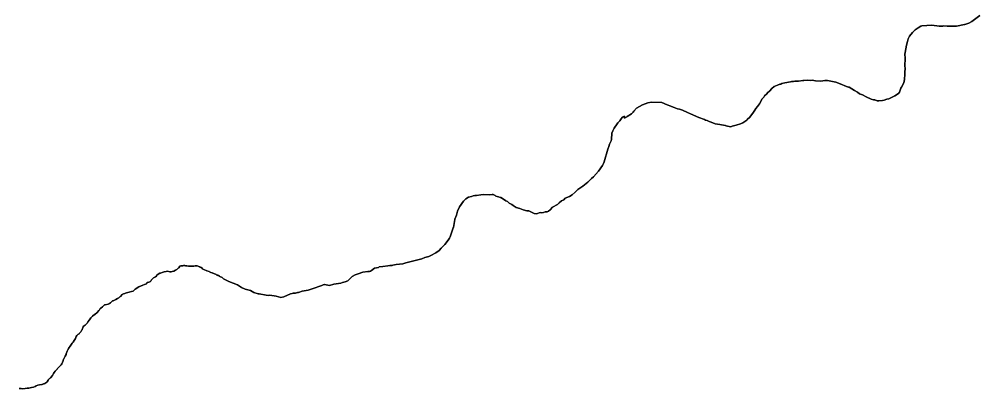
# Model space of a CAD drawing. Header units: inches. Extents: x 141448 to 685535, y 3466439 to 4099221.
# Drawn here: x 314670 to 341428, y 4008910 to 4019198 of the extents above; entities that cross this region are included whole.
import ezdxf

# ---------------------------------------------------------------- set-up
doc = ezdxf.new("R2010")
doc.units = ezdxf.units.IN
doc.header["$MEASUREMENT"] = 0
doc.layers.add('az_county', color=7, linetype='Continuous')

msp = doc.modelspace()

# ---------------------------------------------------------------- linework, layer by layer
at = {"layer": 'az_county'}
for points in [[(341427.75, 4019304.5), (341201.625, 4019137.5), (341120.53125, 4019091.75), (341012.53125, 4019054.75), (341001.34375, 4019051), (340782.25, 4019009.25), (340715.53125, 4019001.5), (340522.125, 4019004.25), (340430.25, 4019011), (340395.25, 4019003.25), (340293.75, 4019007), (340089.34375, 4019033.5), (339810.03125, 4019014), (339783.03125, 4019004.75), (339706.75, 4018960.5), (339630.34375, 4018907), (339549.03125, 4018833), (339470.75, 4018728.5), (339433.84375, 4018654), (339420.9375, 4018616), (339417.53125, 4018576.25), (339384.25, 4018473), (339349.25, 4018276.25), (339339.4375, 4018221), (339345.25, 4018113), (339339.25, 4017892.5), (339348.4375, 4017840), (339346.53125, 4017790.5), (339340.03125, 4017757.5), (339339.53125, 4017665.25), (339327.625, 4017519.25), (339308.03125, 4017425.5), (339250.34375, 4017310), (339226.34375, 4017276.75), (339192.53125, 4017170.5), (339160.53125, 4017132.5), (339060.25, 4017063.25), (338896.53125, 4016986.25), (338837.75, 4016974), (338759.84375, 4016945.75), (338717.03125, 4016938), (338613.84375, 4016927.5), (338567.84375, 4016929.25), (338504.625, 4016958), (338469.75, 4016958.25), (338406.34375, 4016976), (338260.8125, 4017037), (338156.40625, 4017093.25), (338077.3125, 4017125.5), (338023.59375, 4017168.5), (337939.8125, 4017210.25), (337789.71875, 4017306.25), (337771.90625, 4017310.5), (337718.40625, 4017324), (337539.59375, 4017402.75), (337420.8125, 4017441.5), (337181.71875, 4017488.75), (337111.90625, 4017489), (337002.40625, 4017475.5), (336851.8125, 4017484), (336756.71875, 4017497.25), (336710.71875, 4017492.5), (336618.71875, 4017499.5), (336528.3125, 4017489), (336499.71875, 4017492), (336379.09375, 4017473.75), (336276, 4017472.5), (336236.3125, 4017463.25), (336184, 4017463.5), (336157, 4017451), (335998.21875, 4017424.75), (335915.6875, 4017406), (335882.1875, 4017392), (335861.6875, 4017390.5), (335794.875, 4017367), (335700.96875, 4017321.5), (335635.6875, 4017266.25), (335581.46875, 4017207.75), (335512.96875, 4017147.75), (335492.1875, 4017119.25), (335431.6875, 4017067.25), (335413.96875, 4017032.5), (335364.46875, 4016980.25), (335289.28125, 4016845.5), (335233.28125, 4016773), (335191.78125, 4016710.25), (335162.96875, 4016667), (335138.96875, 4016643), (335106.96875, 4016583), (335039.96875, 4016500.75), (335020.6875, 4016467.5), (334948.96875, 4016402.75), (334934.5625, 4016383.75), (334824.78125, 4016314.5), (334759.6875, 4016287.75), (334638.875, 4016247), (334607.1875, 4016242.5), (334534.375, 4016219.25), (334494.28125, 4016206.5), (334397.6875, 4016218), (334362.78125, 4016228), (334345.46875, 4016240.5), (334331.1875, 4016239), (334185.375, 4016268.5), (334052.28125, 4016288), (333944.6875, 4016334.75), (333886.1875, 4016349.5), (333832.28125, 4016376.5), (333787.96875, 4016391), (333762.78125, 4016407), (333605.96875, 4016458.75), (333370.28125, 4016561.5), (333289.6875, 4016604.75), (333145.6875, 4016662.5), (333064.875, 4016691.5), (333009.46875, 4016704.5), (332917.34375, 4016741.5), (332888.15625, 4016753.5), (332817.9375, 4016782), (332721.4375, 4016811), (332569.53125, 4016880), (332287.25, 4016887.75), (332179.34375, 4016872.5), (332028.34375, 4016819), (331950.25, 4016771), (331864.4375, 4016718.5), (331794.25, 4016641), (331773.4375, 4016611), (331725.65625, 4016566.5), (331607.9375, 4016492.5), (331595.15625, 4016480), (331529.4375, 4016443.5), (331530.65625, 4016503.5), (331490.15625, 4016482), (331468.75, 4016458), (331442.25, 4016428), (331403.75, 4016370.5), (331342.9375, 4016312.25), (331326.9375, 4016289), (331242.9375, 4016167.75), (331205.4375, 4016093), (331182.53125, 4016023.75), (331165.84375, 4015853), (331156.4375, 4015808.75), (331110.4375, 4015716.5), (331094.15625, 4015652), (331066.34375, 4015583), (330967.4375, 4015232.5), (330945.84375, 4015183.5), (330921.15625, 4015127.5), (330804.53125, 4014966), (330669.03125, 4014808.5), (330611.9375, 4014764.5), (330505.25, 4014664.5), (330366.4375, 4014551.5), (330229.75, 4014457.5), (330198.34375, 4014418.75), (330154.25, 4014385.25), (330073.84375, 4014307), (329995.9375, 4014258.5), (329881.65625, 4014216), (329838.75, 4014168.5), (329778.9375, 4014140), (329713.75, 4014089.75), (329682.34375, 4014054.25), (329660.4375, 4014041), (329529.9375, 4013962.25), (329455.84375, 4013887), (329413.53125, 4013856.5), (329374.75, 4013837), (329318.9375, 4013834), (329277.15625, 4013819.5), (329216.53125, 4013812), (329186.34375, 4013814.5), (329077.25, 4013784.5), (329016.9375, 4013786.5), (328868.25, 4013859.5), (328808.03125, 4013866), (328710.25, 4013889.5), (328614.4375, 4013927.5), (328516.8125, 4013957.5), (328431, 4014008), (328393.8125, 4014037.75), (328320.21875, 4014073.5), (328270.90625, 4014121), (328228.625, 4014139.5), (328192.90625, 4014167.75), (328083.8125, 4014234.5), (328071.5, 4014237.5), (328023.90625, 4014249.25), (327950, 4014275.5), (327926.71875, 4014292), (327870.125, 4014314.5), (327844.8125, 4014316.75), (327758.625, 4014305.25), (327603.125, 4014315), (327532.90625, 4014310.75), (327406.71875, 4014294), (327365.40625, 4014293.75), (327314.21875, 4014282.75), (327269, 4014262), (327182.40625, 4014241), (327107.71875, 4014194), (327048.40625, 4014131), (326938.5, 4013978.75), (326877.21875, 4013853.75), (326848.21875, 4013745.25), (326806, 4013631.25), (326801.125, 4013618), (326783.40625, 4013512.5), (326771.3125, 4013401), (326760.40625, 4013401.25), (326757.90625, 4013389.5), (326672.8125, 4013141), (326656.625, 4013106.5), (326619.40625, 4013049.5), (326522.8125, 4012923.5), (326426.90625, 4012821.75), (326368.625, 4012760), (326277.40625, 4012692.5), (326136.90625, 4012624), (326080.90625, 4012589.75), (325967.90625, 4012564), (325886.5, 4012531.5), (325773.3125, 4012496), (325437.1875, 4012415.25), (325352.6875, 4012389), (325172.96875, 4012370.25), (325080.59375, 4012350.5), (325056.6875, 4012341.25), (324996.375, 4012345), (324937.375, 4012333), (324802.6875, 4012315.5), (324700.375, 4012302), (324674.78125, 4012288), (324568.09375, 4012263.5), (324484.875, 4012199.5), (324457.6875, 4012187), (324432.1875, 4012179.25), (324381.28125, 4012176.5), (324238.09375, 4012156), (324217.28125, 4012143.5), (324143.875, 4012115.5), (324059.6875, 4012087.5), (324032.375, 4012078.5), (323949.28125, 4012036.5), (323824.1875, 4011915.5), (323753.96875, 4011890.75), (323675.875, 4011872.5), (323626.46875, 4011850.75), (323437.09375, 4011817.75), (323317.59375, 4011788.75), (323173.1875, 4011809.5), (323165.96875, 4011809), (323141.375, 4011808), (323103.09375, 4011788), (322828.75, 4011689), (322721.9375, 4011658.25), (322556.34375, 4011628.25), (322449.5625, 4011588), (322424.15625, 4011590), (322366.84375, 4011576), (322300.0625, 4011570.5), (322277.65625, 4011561), (322228.34375, 4011555.5), (322044.65625, 4011466.5), (321955.5625, 4011450), (321824.0625, 4011488), (321649.5625, 4011512), (321614.5625, 4011510.75), (321547.4375, 4011519.25), (321352.84375, 4011556.25), (321327.34375, 4011556.5), (321210.15625, 4011586.25), (321112.15625, 4011643), (320964.75, 4011682.5), (320861.9375, 4011726.5), (320753.0625, 4011800.5), (320514.0625, 4011892), (320365.4375, 4011973), (320324.5625, 4012008.25), (320256.5625, 4012039), (320248.65625, 4012048.5), (320224.8125, 4012060), (320205.8125, 4012064.5), (320200.53125, 4012068.5), (320178.625, 4012074.5), (320155.625, 4012086.5), (320047.8125, 4012134), (320005.3125, 4012147), (319975.03125, 4012169), (319964.21875, 4012172), (319894.125, 4012193.25), (319877.40625, 4012198.5), (319831.40625, 4012218.5), (319785.53125, 4012243), (319776.53125, 4012250), (319744.8125, 4012284.5), (319738.125, 4012289.5), (319728.53125, 4012293.75), (319709.40625, 4012289.5), (319699.90625, 4012301), (319677.625, 4012316.25), (319631.40625, 4012329.5), (319622.8125, 4012328.5), (319569.8125, 4012336), (319533.03125, 4012326), (319490.125, 4012322), (319383.8125, 4012326), (319338.8125, 4012334.25), (319306.40625, 4012336), (319288.125, 4012339.5), (319247.8125, 4012338), (319227.53125, 4012334), (319175.53125, 4012331), (319149.03125, 4012321), (319117.03125, 4012280.75), (319100.8125, 4012264.5), (319086.53125, 4012254.5), (319063.53125, 4012233.5), (319041.125, 4012218.75), (319028.125, 4012212.5), (318980.625, 4012186.5), (318969.625, 4012185.5), (318927.125, 4012171.5), (318903.8125, 4012168), (318867.8125, 4012169.25), (318805.625, 4012179.5), (318764.71875, 4012178), (318708.21875, 4012165.25), (318679.21875, 4012154.25), (318650.3125, 4012146.25), (318610.3125, 4012130.5), (318589.40625, 4012126.75), (318544.8125, 4012098.5), (318498.21875, 4012060.25), (318490.03125, 4012047), (318470.03125, 4012024.75), (318450.09375, 4012013), (318415.59375, 4011999.5), (318400.6875, 4011989), (318358.78125, 4011944.5), (318342, 4011922.5), (318333.5, 4011911.25), (318325.5, 4011900.75), (318310, 4011888.25), (318252.78125, 4011873), (318238.59375, 4011867), (318228.09375, 4011858), (318211.6875, 4011834.5), (318164.09375, 4011810.5), (318113.09375, 4011796.5), (317998.5, 4011749.25), (317901.09375, 4011681), (317883, 4011665), (317861.78125, 4011641.5), (317842.59375, 4011630.5), (317800.6875, 4011617.25), (317729.5, 4011601), (317692.5, 4011586), (317656.28125, 4011576.25), (317634.78125, 4011573.5), (317611.375, 4011565), (317577, 4011556.5), (317542.28125, 4011534), (317491.59375, 4011478.25), (317472.5, 4011467), (317458.09375, 4011454), (317441.375, 4011442.5), (317409.28125, 4011426.75), (317357.1875, 4011393), (317289.28125, 4011362), (317270.875, 4011356.5), (317261.59375, 4011349.25), (317232.09375, 4011317.5), (317213, 4011303.25), (317187, 4011288), (317145.59375, 4011269.75), (317067.5, 4011248.25), (317050.28125, 4011242), (317020, 4011222.5), (316989.375, 4011192.5), (316945.1875, 4011156.75), (316929, 4011140), (316902.59375, 4011106.25), (316891.1875, 4011086.5), (316841.09375, 4011030.5), (316776, 4010982), (316767.78125, 4010973.5), (316713.28125, 4010930), (316693.78125, 4010914.5), (316668.15625, 4010885), (316626.5625, 4010826), (316620.96875, 4010821.5), (316595.5625, 4010778), (316583.84375, 4010769.5), (316568.75, 4010750), (316561.0625, 4010736.5), (316504.34375, 4010680.5), (316480.5625, 4010662.75), (316455.25, 4010644), (316449.5625, 4010635), (316427.96875, 4010563.5), (316423.46875, 4010554.5), (316403.96875, 4010529.75), (316383.15625, 4010497), (316375.46875, 4010481), (316344.96875, 4010451), (316336.0625, 4010439.5), (316301.46875, 4010417), (316277.0625, 4010392.5), (316259.34375, 4010364.75), (316234.46875, 4010310.5), (316202.65625, 4010254.25), (316171.25, 4010211.5), (316144.84375, 4010180.25), (316106.46875, 4010123), (316046.96875, 4010028.5), (316030.0625, 4010006.75), (316022.96875, 4009989.25), (316014.75, 4009977), (316007.0625, 4009960.25), (315980.46875, 4009885), (315973.75, 4009859.5), (315947.15625, 4009814.25), (315912.75, 4009746.5), (315905.25, 4009738.25), (315884.0625, 4009664), (315879.0625, 4009657), (315875.75, 4009644.75), (315853.5625, 4009605.5), (315835.84375, 4009578.5), (315796.96875, 4009530.5), (315771.46875, 4009508.5), (315737.0625, 4009471.75), (315723.34375, 4009460), (315668.96875, 4009398), (315644.34375, 4009363.75), (315627.75, 4009331.75), (315594.34375, 4009282.5), (315539.75, 4009217), (315523.5625, 4009200), (315508.0625, 4009190), (315486.84375, 4009168.5), (315472.96875, 4009149.5), (315446.96875, 4009102.25), (315440.0625, 4009094), (315410.96875, 4009073), (315384.25, 4009054), (315366.96875, 4009046.5), (315349.15625, 4009044.5), (315313.46875, 4009033), (315296.25, 4009029.5), (315234.46875, 4009021.75), (315191.34375, 4009009.75), (315143.34375, 4008992), (315115.46875, 4008976), (315063.75, 4008957.5), (315013.34375, 4008943.25), (314974.0625, 4008937.5), (314942.75, 4008929.5), (314910.96875, 4008927.5), (314890.25, 4008929.25), (314831.96875, 4008917), (314761.4375, 4008909.5), (314723.03125, 4008916.25), (314704.125, 4008917.25), (314669.9375, 4008914.25)], [(314669.9375, 4008914.25), (314704.125, 4008917.25), (314723.03125, 4008916.25), (314761.4375, 4008909.5), (314831.96875, 4008917), (314890.25, 4008929.25), (314910.96875, 4008927.5), (314942.75, 4008929.5), (314974.0625, 4008937.5), (315013.34375, 4008943.25), (315063.75, 4008957.5), (315115.46875, 4008976), (315143.34375, 4008992), (315191.34375, 4009009.75), (315234.46875, 4009021.75), (315296.25, 4009029.5), (315313.46875, 4009033), (315349.15625, 4009044.5), (315366.96875, 4009046.5), (315384.25, 4009054), (315410.96875, 4009073), (315440.0625, 4009094), (315446.96875, 4009102.25), (315472.96875, 4009149.5), (315486.84375, 4009168.5), (315508.0625, 4009190), (315523.5625, 4009200), (315539.75, 4009217), (315594.34375, 4009282.5), (315627.75, 4009331.75), (315644.34375, 4009363.75), (315668.96875, 4009398), (315723.34375, 4009460), (315737.0625, 4009471.75), (315771.46875, 4009508.5), (315796.96875, 4009530.5), (315835.84375, 4009578.5), (315853.5625, 4009605.5), (315875.75, 4009644.75), (315879.0625, 4009657), (315884.0625, 4009664), (315905.25, 4009738.25), (315912.75, 4009746.5), (315947.15625, 4009814.25), (315973.75, 4009859.5), (315980.46875, 4009885), (316007.0625, 4009960.25), (316014.75, 4009977), (316022.96875, 4009989.25), (316030.0625, 4010006.75), (316046.96875, 4010028.5), (316106.46875, 4010123), (316144.84375, 4010180.25), (316171.25, 4010211.5), (316202.65625, 4010254.25), (316234.46875, 4010310.5), (316259.34375, 4010364.75), (316277.0625, 4010392.5), (316301.46875, 4010417), (316336.0625, 4010439.5), (316344.96875, 4010451), (316375.46875, 4010481), (316383.15625, 4010497), (316403.96875, 4010529.75), (316423.46875, 4010554.5), (316427.96875, 4010563.5), (316449.5625, 4010635), (316455.25, 4010644), (316480.5625, 4010662.75), (316504.34375, 4010680.5), (316561.0625, 4010736.5), (316568.75, 4010750), (316583.84375, 4010769.5), (316595.5625, 4010778), (316620.96875, 4010821.5), (316626.5625, 4010826), (316668.15625, 4010885), (316693.78125, 4010914.5), (316713.28125, 4010930), (316767.78125, 4010973.5), (316776, 4010982), (316841.09375, 4011030.5), (316891.1875, 4011086.5), (316902.59375, 4011106.25), (316929, 4011140), (316945.1875, 4011156.75), (316989.375, 4011192.5), (317020, 4011222.5), (317050.28125, 4011242), (317067.5, 4011248.25), (317145.59375, 4011269.75), (317187, 4011288), (317213, 4011303.25), (317232.09375, 4011317.5), (317261.59375, 4011349.25), (317270.875, 4011356.5), (317289.28125, 4011362), (317357.1875, 4011393), (317409.28125, 4011426.75), (317441.375, 4011442.5), (317458.09375, 4011454), (317472.5, 4011467), (317491.59375, 4011478.25), (317542.28125, 4011534), (317577, 4011556.5), (317611.375, 4011565), (317634.78125, 4011573.5), (317656.28125, 4011576.25), (317692.5, 4011586), (317729.5, 4011601), (317800.6875, 4011617.25), (317842.59375, 4011630.5), (317861.78125, 4011641.5), (317883, 4011665), (317901.09375, 4011681), (317998.5, 4011749.25), (318113.09375, 4011796.5), (318164.09375, 4011810.5), (318211.6875, 4011834.5), (318228.09375, 4011858), (318238.59375, 4011867), (318252.78125, 4011873), (318310, 4011888.25), (318325.5, 4011900.75), (318333.5, 4011911.25), (318342, 4011922.5), (318358.78125, 4011944.5), (318400.6875, 4011989), (318415.59375, 4011999.5), (318450.09375, 4012013), (318470.03125, 4012024.75), (318490.03125, 4012047), (318498.21875, 4012060.25), (318544.8125, 4012098.5), (318589.40625, 4012126.75), (318610.3125, 4012130.5), (318650.3125, 4012146.25), (318679.21875, 4012154.25), (318708.21875, 4012165.25), (318764.71875, 4012178), (318805.625, 4012179.5), (318867.8125, 4012169.25), (318903.8125, 4012168), (318927.125, 4012171.5), (318969.625, 4012185.5), (318980.625, 4012186.5), (319028.125, 4012212.5), (319041.125, 4012218.75), (319063.53125, 4012233.5), (319086.53125, 4012254.5), (319100.8125, 4012264.5), (319117.03125, 4012280.75), (319149.03125, 4012321), (319175.53125, 4012331), (319227.53125, 4012334), (319247.8125, 4012338), (319288.125, 4012339.5), (319306.40625, 4012336), (319338.8125, 4012334.25), (319383.8125, 4012326), (319490.125, 4012322), (319533.03125, 4012326), (319569.8125, 4012336), (319622.8125, 4012328.5), (319631.40625, 4012329.5), (319677.625, 4012316.25), (319699.90625, 4012301), (319709.40625, 4012289.5), (319728.53125, 4012293.75), (319738.125, 4012289.5), (319744.8125, 4012284.5), (319776.53125, 4012250), (319785.53125, 4012243), (319831.40625, 4012218.5), (319877.40625, 4012198.5), (319894.125, 4012193.25), (319964.21875, 4012172), (319975.03125, 4012169), (320005.3125, 4012147), (320047.8125, 4012134), (320155.625, 4012086.5), (320178.625, 4012074.5), (320200.53125, 4012068.5), (320205.8125, 4012064.5), (320224.8125, 4012060), (320248.65625, 4012048.5), (320256.5625, 4012039), (320324.5625, 4012008.25), (320365.4375, 4011973), (320514.0625, 4011892), (320753.0625, 4011800.5), (320861.9375, 4011726.5), (320964.75, 4011682.5), (321112.15625, 4011643), (321210.15625, 4011586.25), (321327.34375, 4011556.5), (321352.84375, 4011556.25), (321547.4375, 4011519.25), (321614.5625, 4011510.75), (321649.5625, 4011512), (321824.0625, 4011488), (321955.5625, 4011450), (322044.65625, 4011466.5), (322228.34375, 4011555.5), (322277.65625, 4011561), (322300.0625, 4011570.5), (322366.84375, 4011576), (322424.15625, 4011590), (322449.5625, 4011588), (322556.34375, 4011628.25), (322721.9375, 4011658.25), (322828.75, 4011689), (323103.09375, 4011788), (323141.375, 4011808), (323165.96875, 4011809), (323173.1875, 4011809.5), (323317.59375, 4011788.75), (323437.09375, 4011817.75), (323626.46875, 4011850.75), (323675.875, 4011872.5), (323753.96875, 4011890.75), (323824.1875, 4011915.5), (323949.28125, 4012036.5), (324032.375, 4012078.5), (324059.6875, 4012087.5), (324143.875, 4012115.5), (324217.28125, 4012143.5), (324238.09375, 4012156), (324381.28125, 4012176.5), (324432.1875, 4012179.25), (324457.6875, 4012187), (324484.875, 4012199.5), (324568.09375, 4012263.5), (324674.78125, 4012288), (324700.375, 4012302), (324802.6875, 4012315.5), (324937.375, 4012333), (324996.375, 4012345), (325056.6875, 4012341.25), (325080.59375, 4012350.5), (325172.96875, 4012370.25), (325352.6875, 4012389), (325437.1875, 4012415.25), (325773.3125, 4012496), (325886.5, 4012531.5), (325967.90625, 4012564), (326080.90625, 4012589.75), (326136.90625, 4012624), (326277.40625, 4012692.5), (326368.625, 4012760), (326426.90625, 4012821.75), (326522.8125, 4012923.5), (326619.40625, 4013049.5), (326656.625, 4013106.5), (326672.8125, 4013141), (326757.90625, 4013389.5), (326760.40625, 4013401.25), (326771.3125, 4013401), (326783.40625, 4013512.5), (326801.125, 4013618), (326806, 4013631.25), (326848.21875, 4013745.25), (326877.21875, 4013853.75), (326938.5, 4013978.75), (327048.40625, 4014131), (327107.71875, 4014194), (327182.40625, 4014241), (327269, 4014262), (327314.21875, 4014282.75), (327365.40625, 4014293.75), (327406.71875, 4014294), (327532.90625, 4014310.75), (327603.125, 4014315), (327758.625, 4014305.25), (327844.8125, 4014316.75), (327870.125, 4014314.5), (327926.71875, 4014292), (327950, 4014275.5), (328023.90625, 4014249.25), (328071.5, 4014237.5), (328083.8125, 4014234.5), (328192.90625, 4014167.75), (328228.625, 4014139.5), (328270.90625, 4014121), (328320.21875, 4014073.5), (328393.8125, 4014037.75), (328431, 4014008), (328516.8125, 4013957.5), (328614.4375, 4013927.5), (328710.25, 4013889.5), (328808.03125, 4013866), (328868.25, 4013859.5), (329016.9375, 4013786.5), (329077.25, 4013784.5), (329186.34375, 4013814.5), (329216.53125, 4013812), (329277.15625, 4013819.5), (329318.9375, 4013834), (329374.75, 4013837), (329413.53125, 4013856.5), (329455.84375, 4013887), (329529.9375, 4013962.25), (329660.4375, 4014041), (329682.34375, 4014054.25), (329713.75, 4014089.75), (329778.9375, 4014140), (329838.75, 4014168.5), (329881.65625, 4014216), (329995.9375, 4014258.5), (330073.84375, 4014307), (330154.25, 4014385.25), (330198.34375, 4014418.75), (330229.75, 4014457.5), (330366.4375, 4014551.5), (330505.25, 4014664.5), (330611.9375, 4014764.5), (330669.03125, 4014808.5), (330804.53125, 4014966), (330921.15625, 4015127.5), (330945.84375, 4015183.5), (330967.4375, 4015232.5), (331066.34375, 4015583), (331094.15625, 4015652), (331110.4375, 4015716.5), (331156.4375, 4015808.75), (331165.84375, 4015853), (331182.53125, 4016023.75), (331205.4375, 4016093), (331242.9375, 4016167.75), (331326.9375, 4016289), (331342.9375, 4016312.25), (331403.75, 4016370.5), (331442.25, 4016428), (331468.75, 4016458), (331490.15625, 4016482), (331530.65625, 4016503.5), (331529.4375, 4016443.5), (331595.15625, 4016480), (331607.9375, 4016492.5), (331725.65625, 4016566.5), (331773.4375, 4016611), (331794.25, 4016641), (331864.4375, 4016718.5), (331950.25, 4016771), (332028.34375, 4016819), (332179.34375, 4016872.5), (332287.25, 4016887.75), (332569.53125, 4016880), (332721.4375, 4016811), (332817.9375, 4016782), (332888.15625, 4016753.5), (332917.34375, 4016741.5), (333009.46875, 4016704.5), (333064.875, 4016691.5), (333145.6875, 4016662.5), (333289.6875, 4016604.75), (333370.28125, 4016561.5), (333605.96875, 4016458.75), (333762.78125, 4016407), (333787.96875, 4016391), (333832.28125, 4016376.5), (333886.1875, 4016349.5), (333944.6875, 4016334.75), (334052.28125, 4016288), (334185.375, 4016268.5), (334331.1875, 4016239), (334345.46875, 4016240.5), (334362.78125, 4016228), (334397.6875, 4016218), (334494.28125, 4016206.5), (334534.375, 4016219.25), (334607.1875, 4016242.5), (334638.875, 4016247), (334759.6875, 4016287.75), (334824.78125, 4016314.5), (334934.5625, 4016383.75), (334948.96875, 4016402.75), (335020.6875, 4016467.5), (335039.96875, 4016500.75), (335106.96875, 4016583), (335138.96875, 4016643), (335162.96875, 4016667), (335191.78125, 4016710.25), (335233.28125, 4016773), (335289.28125, 4016845.5), (335364.46875, 4016980.25), (335413.96875, 4017032.5), (335431.6875, 4017067.25), (335492.1875, 4017119.25), (335512.96875, 4017147.75), (335581.46875, 4017207.75), (335635.6875, 4017266.25), (335700.96875, 4017321.5), (335794.875, 4017367), (335861.6875, 4017390.5), (335882.1875, 4017392), (335915.6875, 4017406), (335998.21875, 4017424.75), (336157, 4017451), (336184, 4017463.5), (336236.3125, 4017463.25), (336276, 4017472.5), (336379.09375, 4017473.75), (336499.71875, 4017492), (336528.3125, 4017489), (336618.71875, 4017499.5), (336710.71875, 4017492.5), (336756.71875, 4017497.25), (336851.8125, 4017484), (337002.40625, 4017475.5), (337111.90625, 4017489), (337181.71875, 4017488.75), (337420.8125, 4017441.5), (337539.59375, 4017402.75), (337718.40625, 4017324), (337771.90625, 4017310.5), (337789.71875, 4017306.25), (337939.8125, 4017210.25), (338023.59375, 4017168.5), (338077.3125, 4017125.5), (338156.40625, 4017093.25), (338260.8125, 4017037), (338406.34375, 4016976), (338469.75, 4016958.25), (338504.625, 4016958), (338567.84375, 4016929.25), (338613.84375, 4016927.5), (338717.03125, 4016938), (338759.84375, 4016945.75), (338837.75, 4016974), (338896.53125, 4016986.25), (339060.25, 4017063.25), (339160.53125, 4017132.5), (339192.53125, 4017170.5), (339226.34375, 4017276.75), (339250.34375, 4017310), (339308.03125, 4017425.5), (339327.625, 4017519.25), (339339.53125, 4017665.25), (339340.03125, 4017757.5), (339346.53125, 4017790.5), (339348.4375, 4017840), (339339.25, 4017892.5), (339345.25, 4018113), (339339.4375, 4018221), (339349.25, 4018276.25), (339384.25, 4018473), (339417.53125, 4018576.25), (339420.9375, 4018616), (339433.84375, 4018654), (339470.75, 4018728.5), (339549.03125, 4018833), (339630.34375, 4018907), (339706.75, 4018960.5), (339783.03125, 4019004.75), (339810.03125, 4019014), (340089.34375, 4019033.5), (340293.75, 4019007), (340395.25, 4019003.25), (340430.25, 4019011), (340522.125, 4019004.25), (340715.53125, 4019001.5), (340782.25, 4019009.25), (341001.34375, 4019051), (341012.53125, 4019054.75), (341120.53125, 4019091.75), (341201.625, 4019137.5), (341427.75, 4019304.5)]]:
    msp.add_lwpolyline(points, dxfattribs=at)

doc.saveas('drawing.dxf')
